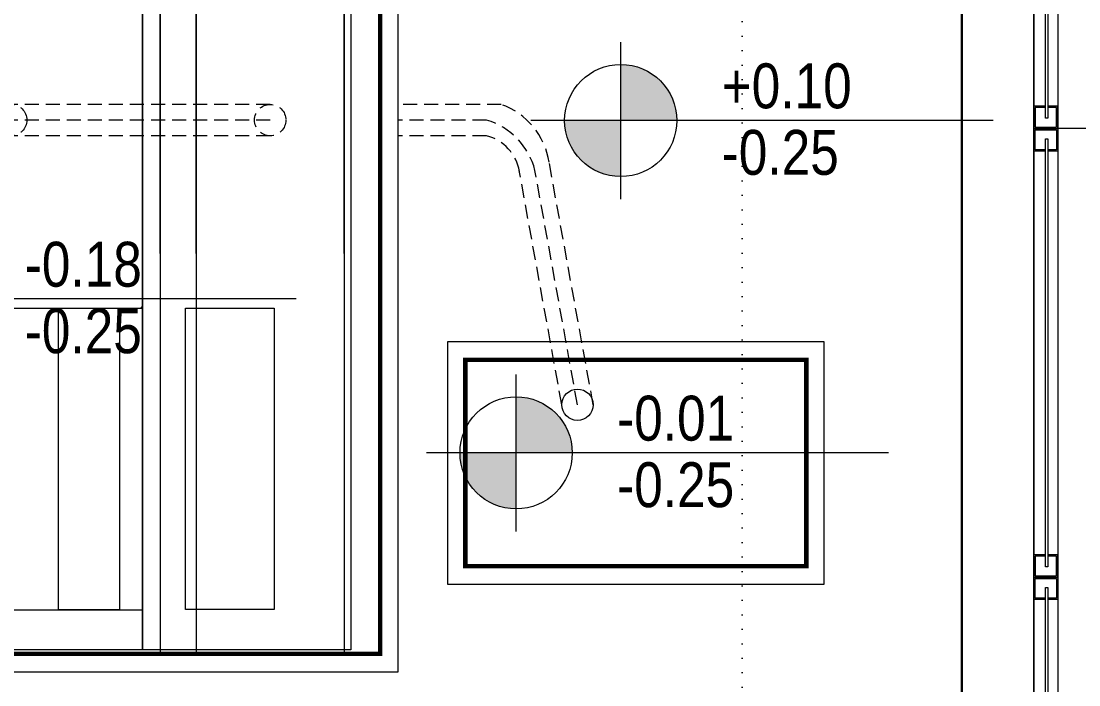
# Model space of a CAD drawing. Extents: x -2050 to 29725, y -1777 to 6820.
# Drawn here: x 1964.6 to 2200.3, y 2946.2 to 3094.2 of the extents above; entities that cross this region are included whole.
import ezdxf
from ezdxf.enums import TextEntityAlignment as Align

# ---------------------------------------------------------------- set-up
doc = ezdxf.new("R2010")
doc.units = 0
doc.header["$LTSCALE"] = 25
doc.header["$MEASUREMENT"] = 0
doc.linetypes.add('DOT2', pattern=[0.125, 0, -0.125])
doc.linetypes.add('HIDDEN', pattern=[0.375, 0.25, -0.125])
doc.layers.get('0').update_dxf_attribs({"color": 9, "lineweight": 9})
for name, color, linetype, lineweight in [('06D', 9, 'Continuous', 9), ('10', 9, 'Continuous', 9), ('15', 9, 'Continuous', 9), ('20', 9, 'DOT2', 9), ('21', 9, 'Continuous', 9), ('22', 8, 'Continuous', 9), ('32-ekipman', 9, 'Continuous', 9), ('40', 9, 'Continuous', 9), ('DATA TAVAN', 160, 'Continuous', 30)]:
    doc.layers.add(name, color=color, linetype=linetype, lineweight=lineweight)
doc.styles.add('Arial', font='arial.ttf', dxfattribs={"height": 2.5})
doc.styles.add('MuuM_TEXT-STANDART', font='ARIALN.TTF')

# ---------------------------------------------------------------- blocks, each defined once
blk = doc.blocks.new('p-audi-test hattı')
at = {"color": 0, "linetype": 'ByBlock', "lineweight": 0}
for p, q in [((-106.5, -0.62), (-106.5, 234)), ((-106.5, 234), (-60.04, 234)), ((-60.04, 234), (-60.11, -0.62)), ((-60.04, -0.62), (-60.04, 234)), ((-60.04, 234), (0.91, 234)), ((-60.04, 234), (-9.08, 234)), ((0.91, 234), (-9.08, 234)), ((-9.05, 234), (-9.05, -0.62)), ((-9.05, 234), (-9.05, -0.62)), ((0.91, 234), (0.91, -0.62)), ((-89.44, 225.03), (-69.65, 225.03)), ((-89.44, 157.84), (-89.44, 225.03)), ((-69.65, 225.03), (-69.65, 157.84)), ((-9.05, 225.05), (-60.04, 225.05)), ((-54.94, 157.85), (-54.94, 225.05)), ((-54.94, 225.05), (-41.34, 225.05)), ((-41.34, 225.05), (-41.34, 157.85)), ((-27.75, 157.85), (-27.75, 225.05)), ((-27.75, 225.05), (-14.15, 225.05)), ((-69.65, 157.84), (-89.44, 157.84)), ((-9.05, 157.85), (-60.04, 157.85)), ((-60.04, 157.34), (-59.7, 157.85)), ((-41.34, 157.85), (-54.94, 157.85)), ((-14.15, 157.85), (-27.75, 157.85)), ((-89.44, 75.51), (-69.65, 75.51)), ((-89.44, 8.32), (-89.44, 75.51)), ((-69.65, 75.51), (-69.65, 8.32)), ((-9.05, 75.53), (-60.04, 75.53)), ((-54.94, 75.53), (-41.34, 75.53)), ((-41.34, 75.53), (-41.34, 8.33)), ((-27.75, 8.33), (-27.75, 75.53)), ((-27.75, 75.53), (-14.15, 75.53)), ((-69.65, 8.32), (-89.44, 8.32)), ((-9.05, 8.33), (-60.04, 8.33)), ((-41.34, 8.33), (-54.94, 8.33)), ((-14.15, 8.33), (-27.75, 8.33)), ((-60.11, -0.62), (-106.5, -0.62)), ((0.91, -0.62), (-60.04, -0.62))]:
    blk.add_line(p, q, dxfattribs=at)
blk = doc.blocks.new('p-mekanik_test_hattı')
at = {"rotation": 180}
blk.add_blockref('p-audi-test hattı', (5.91, 239), dxfattribs=at)
blk = doc.blocks.new('p-mek. tesisat-zemin')
blk.add_lwpolyline([(568.93, -478.9), (568.93, -724.9), (692.43, -724.9), (692.43, -478.9)], close=True)
at = {"const_width": 1}
blk.add_lwpolyline([(572.93, -482.9), (572.93, -720.9), (688.43, -720.9), (688.43, -482.9), (572.93, -482.9)], dxfattribs=at)
for points in [[(639.43, -631.65), (639.43, -631.65), (639.43, -482.9), (639.43, -720.9)], [(647.43, -631.65), (647.43, -631.65), (647.43, -482.9), (647.43, -720.9)], [(680.43, -631.65), (680.43, -631.65), (680.43, -482.9), (680.43, -720.9)], [(703.41, -651.36), (703.41, -705.36), (787.41, -705.36), (787.41, -651.36), (703.41, -651.36)], [(572.93, -720.9), (688.43, -720.9)]]:
    blk.add_lwpolyline(points)
blk.add_lwpolyline([(707.41, -655.36), (707.41, -701.36), (783.41, -701.36), (783.41, -655.36)], close=True, dxfattribs=at)
blk.add_circle((732.41, -665.36), 3.5)
at = {"layer": '20', "linetype": 'HIDDEN', "ltscale": 0.5}
for points in [[(663.93, -598.4), (605.99, -598.4)], [(715.42, -598.4), (692.24, -598.4)], [(663.93, -601.9), (606.18, -601.9)], [(712.15, -601.9), (692.43, -601.9)], [(663.93, -605.4), (606.18, -605.4)], [(712.15, -605.4), (692.43, -605.4)], [(735.91, -665.36), (725.96, -610.53)], [(728.91, -665.36), (719.43, -613.12)], [(732.41, -665.36), (722.93, -613.12)]]:
    blk.add_lwpolyline(points, dxfattribs=at)
for centre in [(606.18, -601.9), (663.93, -601.9)]:
    blk.add_circle(centre, 3.5, dxfattribs=at)
for centre, radius, start, end in [((709.89, -613.85), 16.41, 8.9017, 70.3013), ((707.63, -617.04), 15.8, 14.3619, 73.3501), ((709.69, -615.01), 9.92, 9.5545, 75.6286)]:
    blk.add_arc(centre, radius, start, end, dxfattribs=at)
at = {"layer": '40'}
blk.add_blockref('p-mekanik_test_hattı', (569.5, -725), dxfattribs=at)
blk = doc.blocks.new('0_elevationtarget-p')
h = blk.add_hatch(color=256)
h.paths.add_polyline_path([(2.5, 0, 0.414214), (0, 2.5), (0, 0)])
h.paths.add_polyline_path([(0, 0), (-2.5, 0, 0.414214), (0, -2.5)])
blk.add_line((0, -3.5), (0, 3.5))
blk.add_lwpolyline([(16.605, 0), (-4, 0)])
blk.add_circle((0, 0), 2.5)
at = {"style": 'Arial'}
blk.add_attdef('BITMISKOT', text='', height=2, dxfattribs=at).set_placement((4.5, 0), align=Align.BOTTOM_LEFT)
blk.add_attdef('KABAKOT', text='', height=2, dxfattribs=at).set_placement((4.5, -0.592), align=Align.TOP_LEFT)
blk = doc.blocks.new('0_doorno')
blk.add_lwpolyline([(4.5, 0), (12.5, 0)])
blk.add_ellipse((-0.891, 0), major_axis=(-5.391, 0), ratio=0.666667)
at = {"style": 'Arial'}
blk.add_attdef('YUKSEKLIK', text='', height=2, dxfattribs=at).set_placement((5, 12.3), align=Align.TOP_LEFT)
blk.add_attdef('KAPINO', text='', height=2, dxfattribs=at).set_placement((0, 0), align=Align.MIDDLE)
blk.add_attdef('GENISLIK', text='', height=2, dxfattribs=at).set_placement((5, -3.789), align=Align.BOTTOM_LEFT)
blk = doc.blocks.new('p-seksiyonel-5851')
at = {"layer": '06D'}
for points in [[(-13.45, 2.7), (-297.66, 2.7)], [(-13.35, -2.7), (-297.66, -2.7)]]:
    blk.add_lwpolyline(points, dxfattribs=at)
at = {"layer": '10'}
for points in [[(-213.35, -0.05), (-213.35, -2.7), (-208.35, -2.7), (-208.35, 2.7), (-213.35, 2.7), (-213.35, 0.45)], [(-213.05, -0.05), (-213.05, -2.4), (-208.65, -2.4), (-208.65, 2.4), (-213.05, 2.4), (-213.05, 0.45)], [(-203.35, -0.05), (-203.35, -2.7), (-208.35, -2.7), (-208.35, 2.7), (-203.35, 2.7), (-203.35, 0.45)], [(-203.65, -0.05), (-203.65, -2.4), (-208.05, -2.4), (-208.05, 2.4), (-203.65, 2.4), (-203.65, 0.45)], [(-113.35, -0.05), (-113.35, -2.7), (-108.35, -2.7), (-108.35, 2.7), (-113.35, 2.7), (-113.35, 0.45)], [(-113.05, -0.05), (-113.05, -2.4), (-108.65, -2.4), (-108.65, 2.4), (-113.05, 2.4), (-113.05, 0.45)], [(-103.35, -0.05), (-103.35, -2.7), (-108.35, -2.7), (-108.35, 2.7), (-103.35, 2.7), (-103.35, 0.45)], [(-103.65, -0.05), (-103.65, -2.4), (-108.05, -2.4), (-108.05, 2.4), (-103.65, 2.4), (-103.65, 0.45)]]:
    blk.add_lwpolyline(points, dxfattribs=at)
at = {"layer": '15'}
for points in [[(-210.65, 0.45), (-299.64, 0.45), (-299.64, -0.05), (-210.65, -0.05), (-210.65, 0.45)], [(-206.05, 0.45), (-206.05, -0.05), (-110.65, -0.05), (-110.65, 0.45)], [(-110.65, 0.45), (-206.05, 0.45)], [(-106.05, -0.05), (-11.85, -0.05), (-11.85, 0.45), (-106.05, 0.45), (-106.05, -0.05)]]:
    blk.add_lwpolyline(points, dxfattribs=at)
at = {"layer": '20'}
blk.add_lwpolyline([(-316.7, -1.22), (-316.7, -67.69), (99.99, -67.69), (99.99, -1.22)], dxfattribs=at)
at = {"layer": '40'}
blk.add_lwpolyline([(-309.86, -2.7), (93.17, -2.7), (93.17, 2.7), (-309.86, 2.7)], close=True, dxfattribs=at)
blk = doc.blocks.new('p-zemin kat')
at = {"xscale": -1, "rotation": 270}
blk.add_blockref('p-seksiyonel-5851', (2192.99, 3178.54), dxfattribs=at)

msp = doc.modelspace()

# ---------------------------------------------------------------- linework, layer by layer
at = {"layer": 'DATA TAVAN'}
msp.add_line((2174.29, 2827), (2174.29, 3525.32), dxfattribs=at)

# ---------------------------------------------------------------- block references
at = {"layer": '10'}
msp.add_blockref('p-zemin kat', (0, 0), dxfattribs=at)
at = {"layer": '21'}
ref = msp.add_blockref('0_elevationtarget-p', (2098.25, 3072), dxfattribs=dict(at, xscale=5, yscale=5, zscale=0.5))
ref.add_attrib('BITMISKOT', '+0.10', dxfattribs={"layer": '0', "height": 10, "style": 'MuuM_TEXT-STANDART'}).set_placement((2120.75, 3071.73), align=Align.BOTTOM_LEFT)
ref.add_attrib('KABAKOT', '-0.25', dxfattribs={"layer": '0', "height": 10, "style": 'MuuM_TEXT-STANDART'}).set_placement((2120.75, 3056.9), align=Align.BOTTOM_LEFT)
ref = msp.add_blockref('0_elevationtarget-p', (1942.93, 3032.23), dxfattribs=dict(at, xscale=5, yscale=5, zscale=0.5))
ref.add_attrib('BITMISKOT', '-0.18', dxfattribs={"layer": '0', "height": 10, "style": 'MuuM_TEXT-STANDART'}).set_placement((1965.43, 3031.96), align=Align.BOTTOM_LEFT)
ref.add_attrib('KABAKOT', '-0.25', dxfattribs={"layer": '0', "height": 10, "style": 'MuuM_TEXT-STANDART'}).set_placement((1965.43, 3017.13), align=Align.BOTTOM_LEFT)
ref = msp.add_blockref('0_elevationtarget-p', (2074.94, 2997.91), dxfattribs=dict(at, xscale=5, yscale=5, zscale=0.5))
ref.add_attrib('BITMISKOT', '-0.01', dxfattribs={"layer": '0', "height": 10, "style": 'MuuM_TEXT-STANDART'}).set_placement((2097.44, 2997.65), align=Align.BOTTOM_LEFT)
ref.add_attrib('KABAKOT', '-0.25', dxfattribs={"layer": '0', "height": 10, "style": 'MuuM_TEXT-STANDART'}).set_placement((2097.44, 2982.81), align=Align.BOTTOM_LEFT)
at = {"layer": '22'}
ref = msp.add_blockref('0_doorno', (2258.39, 3070.19), dxfattribs=dict(at, xscale=-5, yscale=5, zscale=5))
ref.add_attrib('KAPINO', 'K-SE-07', dxfattribs={"layer": '0', "height": 10, "style": 'Arial'}).set_placement((2263.36, 3070.19), align=Align.MIDDLE)
ref.add_attrib('GENISLIK', '400', dxfattribs={"layer": '0', "height": 10, "style": 'Arial'}).set_placement((2209.23, 3070.19), align=Align.BOTTOM_LEFT)
ref.add_attrib('YUKSEKLIK', '400', dxfattribs={"layer": '0', "height": 10, "style": 'Arial'}).set_placement((2210.34, 3067.69), align=Align.TOP_LEFT)
at = {"layer": '32-ekipman'}
msp.add_blockref('p-mek. tesisat-zemin', (1356.21, 3674), dxfattribs=at)

doc.saveas('drawing.dxf')
